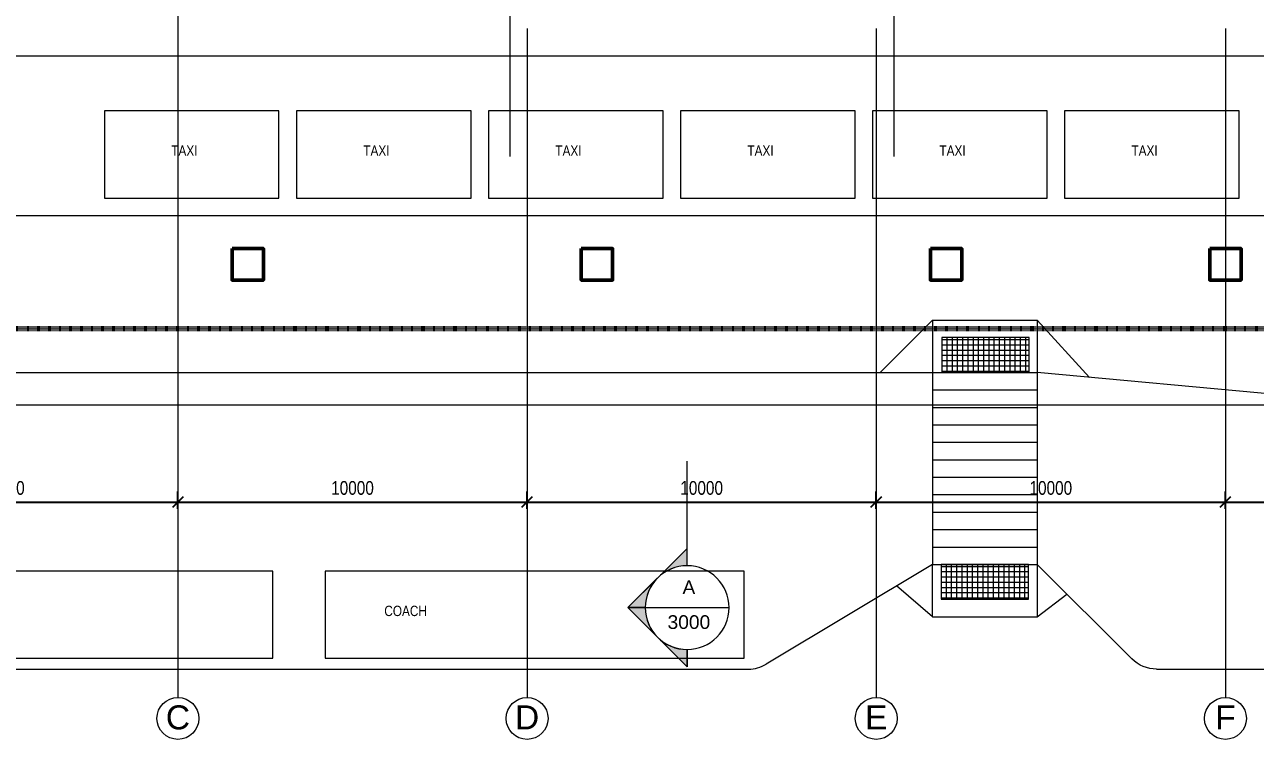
# Model space of a CAD drawing. Header units: millimetres. Extents: x -1578195 to 622687, y -255792 to 391308.
# Drawn here: x 22461 to 57710, y 123417 to 143901 of the extents above; entities that cross this region are included whole.
import ezdxf

# ---------------------------------------------------------------- set-up
doc = ezdxf.new("R2010")
doc.units = ezdxf.units.MM
for name, pattern in [('Dash dot', [14, 6, -4, 0, -4]), ('DASHED', [0.75, 0.5, -0.25]), ('Grid Line', [21, 12, -3, 3, -3])]:
    doc.linetypes.add(name, pattern=pattern)
for name, color, linetype, lineweight in [('A-ANNO-DIMS', 7, 'Continuous', 9), ('A-DETL', 102, 'Continuous', 5), ('A-DETL-3', 102, 'Dash dot', 70), ('A-DETL-GENF', 7, 'Continuous', 5), ('A-FLOR', 7, 'Continuous', 18), ('Dims-M_ANCILLARYBUILDING1-F_dwg-1', 7, 'Continuous', 9), ('G-ANNO-TEXT', 7, 'Continuous', 5), ('OAP280_C', 210, 'Continuous', 50), ('OAP832', 7, 'Continuous', 9), ('OAP832_1', 7, 'Continuous', 9), ('S-COLS-3', 7, 'Continuous', 35), ('S-GRID-1', 7, 'Grid Line', 5), ('S-GRID-IDEN', 7, 'Continuous', 5), ('UNDERLINE', 10, 'Continuous', 35)]:
    doc.layers.add(name, color=color, linetype=linetype, lineweight=lineweight)
doc.layers.add('A-WALL-PATT-1', color=7, linetype='Continuous', lineweight=9, true_color=0x009369)
doc.styles.add('Arial Narrow_1', font='ARIALN.TTF', dxfattribs={"height": 294.984802})
doc.styles.add('Arial_1', font='arial.ttf', dxfattribs={"height": 1.475299})
doc.styles.add('Arial_11', font='arial.ttf', dxfattribs={"width": 0.8, "height": 12.5})
doc.styles.add('Arial_4', font='arial.ttf', dxfattribs={"height": 688.473054})
doc.dimstyles.new('Diagonal_-_2_0mm_Arial', dxfattribs={"dimscale": 304.8, "dimtxt": 500, "dimasz": 0.984252, "dimexe": 0.984252, "dimexo": 0.984252, "dimgap": 0.656168, "dimtad": 1, "dimdec": 0, "dimrnd": 5, "dimzin": 0, "dimdsep": 46, "dimtxsty": 'Arial_11', "dimblk1": 'OBLIQUE', "dimblk2": 'OBLIQUE', "dimsah": 1, "dimcen": 0.09, "dimdle": 0.656168, "dimadec": 0, "dimazin": 0, "dimtfac": 1, "dimtdec": 4, "dimtix": 1, "dimtmove": 0, "dimatfit": 3, "dimfxl": 1, "dimtvp": 1, "dimtolj": 1, "dimtzin": 0, "dimarcsym": 2})

# ---------------------------------------------------------------- blocks, each defined once
blk = doc.blocks.new('Grid - 3mm-2917264-B1_F PLAN _2 OF 2_')
at = {"layer": 'S-GRID-IDEN'}
blk.add_circle((0, 0), 3, dxfattribs=at)
blk = doc.blocks.new('Section - Section Head - Filled-1049-0510')
at = {"layer": 'Dims-M_ANCILLARYBUILDING1-F_dwg-1'}
h = blk.add_hatch(color=256, dxfattribs=at)
edge = h.paths.add_edge_path(flags=0)
edge.add_line((-6, 8.49), (-6, 6))
edge.add_arc((-6, 0), 6, 90, 135)
edge.add_line((-10.24, 4.24), (-6, 8.49))
h = blk.add_hatch(color=256, dxfattribs=at)
edge = h.paths.add_edge_path(flags=0)
edge.add_line((-6, 8.49), (-1.76, 4.24))
edge.add_arc((-6, 0), 6, 45, 90)
edge.add_line((-6, 6), (-6, 8.49))
h = blk.add_hatch(color=256, dxfattribs=at)
edge = h.paths.add_edge_path(flags=0)
edge.add_line((-14.49, 0), (-10.24, 4.24))
edge.add_arc((-6, 0), 6, 135, 180)
edge.add_line((-12, 0), (-14.49, 0))
h = blk.add_hatch(color=256, dxfattribs=at)
edge = h.paths.add_edge_path(flags=0)
edge.add_line((2.49, 0), (0, 0))
edge.add_arc((-6, 0), 6, 360, 405)
edge.add_line((-1.76, 4.24), (2.49, 0))
for p, q in [((-6, 8.49), (-14.49, 0)), ((-6, 8.49), (-10.24, 4.24)), ((-6, 8.49), (2.49, 0)), ((-6, 6), (-6, 8.49)), ((-6, 8.49), (-6, 6)), ((-1.76, 4.24), (-6, 8.49)), ((-10.24, 4.24), (-14.49, 0)), ((2.49, 0), (-1.76, 4.24)), ((-12, 0), (-14.49, 0)), ((-14.49, 0), (-12, 0)), ((0, 0), (2.49, 0)), ((0, 0), (2.49, 0))]:
    blk.add_line(p, q, dxfattribs=at)
for start, end in [(0, 180), (90, 135), (45, 90), (135, 180), (0, 45), (180, 0)]:
    blk.add_arc((-6, 0), 6, start, end, dxfattribs=at)
blk = doc.blocks.new('A$C2C6E4749')
at = {"layer": 'Dims-M_ANCILLARYBUILDING1-F_dwg-1'}
for p, q in [((-5915, -46063), (-5915, -43066)), ((-7115, -47263), (-4715, -47263))]:
    blk.add_line(p, q, dxfattribs=at)
at = {"layer": 'Dims-M_ANCILLARYBUILDING1-F_dwg-1', "xscale": 199.9999999999998, "yscale": 199.9999999999998, "zscale": 199.9999999999998, "rotation": 90}
blk.add_blockref('Section - Section Head - Filled-1049-0510', (-5915, -46063), dxfattribs=at)
at = {"layer": 'Dims-M_ANCILLARYBUILDING1-F_dwg-1', "attachment_point": 2, "line_spacing_factor": 0.938532, "style": 'Arial_1'}
for s, insert, char_height, width in [('A', (-5866, -46482), 393, 436.77), ('3000', (-5866, -47480), 393.4, 1459.1)]:
    blk.add_mtext(s, dxfattribs=dict(at, insert=insert, char_height=char_height, width=width))
blk = doc.blocks.new('_Oblique')
at = {"color": 0, "linetype": 'ByBlock', "lineweight": -2}
blk.add_line((-0.5, -0.5), (0.5, 0.5), dxfattribs=at)
blk = doc.blocks.new('*D179')
at = {"layer": 'A-ANNO-DIMS', "color": 0, "lineweight": -2, "transparency": 16777216}
for p, q in [((16851, 130020), (16851, 130520)), ((26851, 130020), (26851, 130520)), ((16651, 130220), (27051, 130220))]:
    blk.add_line(p, q, dxfattribs=at)
at = {"layer": 'Defpoints', "color": 0, "transparency": 16777216}
for p in [(26851, 130220), (16851, 129720), (26851, 129720)]:
    blk.add_point(p, dxfattribs=at)
at = {"layer": 'A-ANNO-DIMS', "color": 0, "lineweight": -2, "transparency": 16777216, "xscale": 299.9999999999999, "yscale": 299.9999999999999, "zscale": 299.9999999999999, "rotation": 180}
blk.add_blockref('_Oblique', (16851, 130220), dxfattribs=at)
at = {"layer": 'A-ANNO-DIMS', "color": 0, "lineweight": -2, "transparency": 16777216, "xscale": 299.9999999999999, "yscale": 299.9999999999999, "zscale": 299.9999999999999}
blk.add_blockref('_Oblique', (26851, 130220), dxfattribs=at)
at = {"layer": 'A-ANNO-DIMS', "color": 0, "transparency": 16777216, "insert": (21851, 130621), "char_height": 12.5, "attachment_point": 5, "style": 'Arial_11'}
blk.add_mtext('\\A1;{\\H31.473x;10000}', dxfattribs=at)
blk = doc.blocks.new('*D180')
at = {"layer": 'A-ANNO-DIMS', "color": 0, "lineweight": -2, "transparency": 16777216}
for p, q in [((26851, 130020), (26851, 130520)), ((36851, 130020), (36851, 130520)), ((26651, 130220), (37051, 130220))]:
    blk.add_line(p, q, dxfattribs=at)
at = {"layer": 'Defpoints', "color": 0, "transparency": 16777216}
for p in [(36851, 130220), (26851, 129720), (36851, 129720)]:
    blk.add_point(p, dxfattribs=at)
at = {"layer": 'A-ANNO-DIMS', "color": 0, "lineweight": -2, "transparency": 16777216, "xscale": 299.9999999999999, "yscale": 299.9999999999999, "zscale": 299.9999999999999, "rotation": 180}
blk.add_blockref('_Oblique', (26851, 130220), dxfattribs=at)
at = {"layer": 'A-ANNO-DIMS', "color": 0, "lineweight": -2, "transparency": 16777216, "xscale": 299.9999999999999, "yscale": 299.9999999999999, "zscale": 299.9999999999999}
blk.add_blockref('_Oblique', (36851, 130220), dxfattribs=at)
at = {"layer": 'A-ANNO-DIMS', "color": 0, "transparency": 16777216, "insert": (31851, 130621), "char_height": 12.5, "attachment_point": 5, "style": 'Arial_11'}
blk.add_mtext('\\A1;{\\H31.473x;10000}', dxfattribs=at)
blk = doc.blocks.new('*D181')
at = {"layer": 'A-ANNO-DIMS', "color": 0, "lineweight": -2, "transparency": 16777216}
for p, q in [((36851, 130020), (36851, 130520)), ((46851, 130020), (46851, 130520)), ((36651, 130220), (47051, 130220))]:
    blk.add_line(p, q, dxfattribs=at)
at = {"layer": 'Defpoints', "color": 0, "transparency": 16777216}
for p in [(46851, 130220), (36851, 129720), (46851, 129720)]:
    blk.add_point(p, dxfattribs=at)
at = {"layer": 'A-ANNO-DIMS', "color": 0, "lineweight": -2, "transparency": 16777216, "xscale": 299.9999999999999, "yscale": 299.9999999999999, "zscale": 299.9999999999999, "rotation": 180}
blk.add_blockref('_Oblique', (36851, 130220), dxfattribs=at)
at = {"layer": 'A-ANNO-DIMS', "color": 0, "lineweight": -2, "transparency": 16777216, "xscale": 299.9999999999999, "yscale": 299.9999999999999, "zscale": 299.9999999999999}
blk.add_blockref('_Oblique', (46851, 130220), dxfattribs=at)
at = {"layer": 'A-ANNO-DIMS', "color": 0, "transparency": 16777216, "insert": (41851, 130621), "char_height": 12.5, "attachment_point": 5, "style": 'Arial_11'}
blk.add_mtext('\\A1;{\\H31.473x;10000}', dxfattribs=at)
blk = doc.blocks.new('*D164')
at = {"layer": 'A-ANNO-DIMS', "color": 0, "lineweight": -2, "transparency": 16777216}
for p, q in [((46851, 130020), (46851, 130520)), ((56851, 130020), (56851, 130520)), ((46651, 130220), (57051, 130220))]:
    blk.add_line(p, q, dxfattribs=at)
at = {"layer": 'Defpoints', "color": 0, "transparency": 16777216}
for p in [(56851, 130220), (46851, 129720), (56851, 129720)]:
    blk.add_point(p, dxfattribs=at)
at = {"layer": 'A-ANNO-DIMS', "color": 0, "lineweight": -2, "transparency": 16777216, "xscale": 299.9999999999999, "yscale": 299.9999999999999, "zscale": 299.9999999999999, "rotation": 180}
blk.add_blockref('_Oblique', (46851, 130220), dxfattribs=at)
at = {"layer": 'A-ANNO-DIMS', "color": 0, "lineweight": -2, "transparency": 16777216, "xscale": 299.9999999999999, "yscale": 299.9999999999999, "zscale": 299.9999999999999}
blk.add_blockref('_Oblique', (56851, 130220), dxfattribs=at)
at = {"layer": 'A-ANNO-DIMS', "color": 0, "transparency": 16777216, "insert": (51851, 130621), "char_height": 12.5, "attachment_point": 5, "style": 'Arial_11'}
blk.add_mtext('\\A1;{\\H31.473x;10000}', dxfattribs=at)
blk = doc.blocks.new('*D165')
at = {"layer": 'A-ANNO-DIMS', "color": 0, "lineweight": -2, "transparency": 16777216}
for p, q in [((56851, 130020), (56851, 130520)), ((66851, 130020), (66851, 130520)), ((56651, 130220), (67051, 130220))]:
    blk.add_line(p, q, dxfattribs=at)
at = {"layer": 'Defpoints', "color": 0, "transparency": 16777216}
for p in [(66851, 130220), (56851, 129720), (66851, 129720)]:
    blk.add_point(p, dxfattribs=at)
at = {"layer": 'A-ANNO-DIMS', "color": 0, "lineweight": -2, "transparency": 16777216, "xscale": 299.9999999999999, "yscale": 299.9999999999999, "zscale": 299.9999999999999, "rotation": 180}
blk.add_blockref('_Oblique', (56851, 130220), dxfattribs=at)
at = {"layer": 'A-ANNO-DIMS', "color": 0, "lineweight": -2, "transparency": 16777216, "xscale": 299.9999999999999, "yscale": 299.9999999999999, "zscale": 299.9999999999999}
blk.add_blockref('_Oblique', (66851, 130220), dxfattribs=at)
at = {"layer": 'A-ANNO-DIMS', "color": 0, "transparency": 16777216, "insert": (61851, 130621), "char_height": 12.5, "attachment_point": 5, "style": 'Arial_11'}
blk.add_mtext('\\A1;{\\H31.473x;10000}', dxfattribs=at)
blk = doc.blocks.new('TRA')
at = {"layer": 'A-DETL'}
blk.add_lwpolyline([(-516085, 133931), (-513585, 133931), (-513585, 134931), (-516085, 134931)], close=True, dxfattribs=at)
at = {"layer": 'A-DETL', "elevation": 0}
blk.add_lwpolyline([(-516108, 127431), (-513608, 127431), (-513608, 128431), (-516108, 128431)], close=True, dxfattribs=at)
at = {"layer": 'A-DETL-GENF', "linetype": 'Continuous'}
for p, q in [((-516085, 134874), (-513585, 134874)), ((-516085, 134724), (-513585, 134724)), ((-515936, 133931), (-515936, 134931)), ((-515786, 133931), (-515786, 134931)), ((-515636, 133931), (-515636, 134931)), ((-515486, 133931), (-515486, 134931)), ((-515336, 133931), (-515336, 134931)), ((-515186, 133931), (-515186, 134931)), ((-515036, 133931), (-515036, 134931)), ((-514886, 133931), (-514886, 134931)), ((-514736, 133931), (-514736, 134931)), ((-514586, 133931), (-514586, 134931)), ((-514436, 133931), (-514436, 134931)), ((-514286, 133931), (-514286, 134931)), ((-514136, 133931), (-514136, 134931)), ((-513986, 133931), (-513986, 134931)), ((-513836, 133931), (-513836, 134931)), ((-513686, 133931), (-513686, 134931)), ((-516085, 134574), (-513585, 134574)), ((-516085, 134424), (-513585, 134424)), ((-516085, 134274), (-513585, 134274)), ((-516085, 134124), (-513585, 134124)), ((-516085, 133974), (-513585, 133974)), ((-516108, 128374, 0), (-513608, 128374, 0)), ((-515958, 127431, 0), (-515958, 128431, 0)), ((-515808, 127431, 0), (-515808, 128431, 0)), ((-515658, 127431, 0), (-515658, 128431, 0)), ((-515508, 127431, 0), (-515508, 128431, 0)), ((-515358, 127431, 0), (-515358, 128431, 0)), ((-515208, 127431, 0), (-515208, 128431, 0)), ((-515058, 127431, 0), (-515058, 128431, 0)), ((-514908, 127431, 0), (-514908, 128431, 0)), ((-514758, 127431, 0), (-514758, 128431, 0)), ((-514608, 127431, 0), (-514608, 128431, 0)), ((-514458, 127431, 0), (-514458, 128431, 0)), ((-514308, 127431, 0), (-514308, 128431, 0)), ((-514158, 127431, 0), (-514158, 128431, 0)), ((-514008, 127431, 0), (-514008, 128431, 0)), ((-513858, 127431, 0), (-513858, 128431, 0)), ((-513708, 127431, 0), (-513708, 128431, 0)), ((-516108, 128224, 0), (-513608, 128224, 0)), ((-516108, 128074, 0), (-513608, 128074, 0)), ((-516108, 127924, 0), (-513608, 127924, 0)), ((-516108, 127774, 0), (-513608, 127774, 0)), ((-516108, 127624, 0), (-513608, 127624, 0)), ((-516108, 127474, 0), (-513608, 127474, 0))]:
    blk.add_line(p, q, dxfattribs=at)
at = {"layer": 'A-FLOR'}
for p, q in [((-552890, 138431), (-512198, 138431)), ((-552890, 138431), (-512198, 138431)), ((-512198, 138431), (-494088, 138431)), ((-516355, 135431), (-517855, 133931)), ((-516355, 135431), (-513355, 135431)), ((-516355, 135431), (-516355, 133931)), ((-513355, 135431), (-513355, 133931)), ((-513355, 135431), (-511862, 133792)), ((-562642, 133931), (-513355, 133931)), ((-497192, 132431), (-513355, 133931)), ((-516355, 128431), (-521118, 125573)), ((-516355, 128431), (-513355, 128431)), ((-516355, 126931), (-516355, 128431)), ((-513355, 128431), (-510648, 125724)), ((-513355, 128431), (-513355, 126931)), ((-516355, 126931), (-517384, 127813)), ((-513355, 126931), (-512507, 127582)), ((-516355, 126931), (-513355, 126931)), ((-575117, 125431), (-521632, 125431)), ((-509941, 125431), (-502664, 125431))]:
    blk.add_line(p, q, dxfattribs=at)
blk.add_arc((-521632, 126431), 1000, 270.0005, 300.9638, dxfattribs=at)
at = {"layer": 'A-FLOR', "extrusion": (0, 0, -1)}
blk.add_arc((509941, 126431), 1000, 270, 315, dxfattribs=at)

msp = doc.modelspace()

# ---------------------------------------------------------------- linework, layer by layer
at = {"layer": 'A-DETL-3'}
msp.add_line((124402.4, 135182.9), (48, 135188.2), dxfattribs=at)
at = {"layer": 'A-FLOR'}
for p, q in [((-3253.9, 138430.6), (52620.6, 138430.6)), ((48463.6, 128430.6), (43701.1, 125573.1))]:
    msp.add_line(p, q, dxfattribs=at)
at = {"layer": 'OAP280_C'}
for points in [[(28401.1, 137481), (29301.1, 137481), (29301.1, 136581), (28401.1, 136581)], [(38401.1, 137481), (39301.1, 137481), (39301.1, 136581), (38401.1, 136581)], [(48401.1, 137480.9), (49301.1, 137480.9), (49301.1, 136580.9), (48401.1, 136580.9)], [(56401.1, 137480.9), (57301.1, 137480.9), (57301.1, 136580.9), (56401.1, 136580.9)]]:
    msp.add_lwpolyline(points, close=True, dxfattribs=at)
at = {"layer": 'OAP832', "linetype": 'DASHED', "ltscale": 5}
for p, q in [((48463.6, 133930.6), (48463.6, 128430.6)), ((51463.6, 133930.6), (51463.6, 128430.6)), ((48463.6, 133430.6), (51463.6, 133430.6)), ((48463.6, 132930.6), (51463.6, 132930.6)), ((48463.6, 132430.6), (51463.6, 132430.6)), ((48463.6, 131930.6), (51463.6, 131930.6)), ((48463.6, 131430.6), (51463.6, 131430.6)), ((48463.6, 130930.6), (51463.6, 130930.6)), ((48463.6, 130430.6), (51463.6, 130430.6)), ((48463.6, 129930.6), (51463.6, 129930.6)), ((48463.6, 129430.6), (51463.6, 129430.6)), ((48463.6, 128930.6), (51463.6, 128930.6))]:
    msp.add_line(p, q, dxfattribs=at)
at = {"layer": 'OAP832_1', "linetype": 'Continuous'}
for points in [[(24746.1, 138930.6), (29746.1, 138930.6), (29746.1, 141430.6), (24746.1, 141430.6)], [(30246.1, 138930.6), (35246.1, 138930.6), (35246.1, 141430.6), (30246.1, 141430.6)], [(35746.1, 138930.6), (40746.1, 138930.6), (40746.1, 141430.6), (35746.1, 141430.6)], [(41246.1, 138930.6), (46246.1, 138930.6), (46246.1, 141430.6), (41246.1, 141430.6)], [(46746.1, 138930.6), (51746.1, 138930.6), (51746.1, 141430.6), (46746.1, 141430.6)], [(52246.1, 138930.6), (57246.1, 138930.6), (57246.1, 141430.6), (52246.1, 141430.6)], [(17566.3, 125740.5), (29566.3, 125740.5), (29566.3, 128240.5), (17566.3, 128240.5)], [(31066.3, 125740.4), (43066.3, 125740.4), (43066.3, 128240.4), (31066.3, 128240.4)]]:
    msp.add_3dface(points, dxfattribs=at)
at = {"layer": 'S-COLS-3'}
for p, q in [((29301.1, 137481), (28401.1, 137481)), ((28401.1, 137481), (28401.1, 136581)), ((29301.1, 136581), (29301.1, 137481)), ((39301.1, 137481), (38401.1, 137481)), ((38401.1, 137481), (38401.1, 136581)), ((39301.1, 136581), (39301.1, 137481)), ((49301.1, 137480.9), (48401.1, 137480.9)), ((48401.1, 137480.9), (48401.1, 136580.9)), ((49301.1, 136580.9), (49301.1, 137480.9)), ((57301.1, 137480.9), (56401.1, 137480.9)), ((56401.1, 137480.9), (56401.1, 136580.9)), ((57301.1, 136580.9), (57301.1, 137480.9)), ((28401.1, 136581), (29301.1, 136581)), ((38401.1, 136581), (39301.1, 136581)), ((48401.1, 136580.9), (49301.1, 136580.9)), ((56401.1, 136580.9), (57301.1, 136580.9))]:
    msp.add_line(p, q, dxfattribs=at)
at = {"layer": 'S-GRID-1'}
for p, q in [((26851.5, 210672.6), (26851, 124617)), ((36354.3, 210672.6), (36353.9, 140117.7)), ((47351.5, 210672.6), (47351.1, 140117.7)), ((36851.1, 143789), (36851, 124617)), ((46851.1, 143788.9), (46851, 124617)), ((56851.1, 143788.9), (56851, 124617)), ((-10508.2, 143006.2), (128177.3, 143005.5)), ((-10508.3, 133006.2), (128177.3, 133005.5))]:
    msp.add_line(p, q, dxfattribs=at)

# ---------------------------------------------------------------- block references
at = {"layer": 'A-WALL-PATT-1'}
msp.add_blockref('A$C2C6E4749', (47351.3, 174455.9), dxfattribs=at)
at = {"layer": 'S-GRID-IDEN', "xscale": 199.9999999999998, "yscale": 199.9999999999998, "zscale": 199.9999999999998, "rotation": 179.9996999996851}
for p in [(26851, 124017), (36851, 124017), (46851, 124017), (56851, 124017)]:
    msp.add_blockref('Grid - 3mm-2917264-B1_F PLAN _2 OF 2_', p, dxfattribs=at)
at = {"layer": 'UNDERLINE'}
msp.add_blockref('TRA', (564819.1, 0), dxfattribs=at)

# ---------------------------------------------------------------- texts
at = {"layer": 'G-ANNO-TEXT', "char_height": 294.98, "width": 900, "attachment_point": 1, "line_spacing_factor": 0.968573, "style": 'Arial Narrow_1'}
for s, insert in [('TAXI', (26660.7, 140436.8)), ('TAXI', (32160.7, 140436.8)), ('TAXI', (37660.7, 140436.8)), ('TAXI', (43160.7, 140436.8)), ('TAXI', (48660.7, 140436.8)), ('TAXI', (54160.7, 140436.8)), ('COACH', (32762.6, 127246.7))]:
    msp.add_mtext(s, dxfattribs=dict(at, insert=insert))
at = {"layer": 'S-GRID-IDEN', "char_height": 688.5, "attachment_point": 2, "line_spacing_factor": 0.938532, "style": 'Arial_4'}
for s, insert, width in [('C', (26851.3, 124392.9), 823.159), ('D', (36851.3, 124392.9), 823.159), ('E', (46851.3, 124392.9), 764.362), ('F', (56851.3, 124392.9), 697.166)]:
    msp.add_mtext(s, dxfattribs=dict(at, insert=insert, width=width))

# ---------------------------------------------------------------- dimensions: what is measured, and where the dimension line sits
at = {"layer": 'A-ANNO-DIMS'}
for base, p1, p2, picture, middle in [((26851.1, 130219.9), (16851.1, 129719.9), (26851.1, 129719.8), '*D179', (21851.1, 130620.7)), ((36851.1, 130219.8), (26851.1, 129719.8), (36851.1, 129719.7), '*D180', (31851.1, 130620.7)), ((46851.2, 130219.7), (36851.1, 129719.7), (46851.2, 129719.7), '*D181', (41851.2, 130620.6)), ((56851.2, 130219.7), (46851.2, 129719.7), (56851.2, 129719.6), '*D164', (51851.2, 130620.6)), ((66851.3, 130219.6), (56851.2, 129719.6), (66851.3, 129719.6), '*D165', (61851.3, 130620.5))]:
    dim = msp.add_linear_dim(base=base, p1=p1, p2=p2, text='{\\H31.473x;<>}', dimstyle='Diagonal_-_2_0mm_Arial', override={"dimpost": '<>', "dimtmove": 1, "dimarcsym": 2}, dxfattribs=at)
    dim.commit()
    dim.dimension.update_dxf_attribs({"geometry": picture, "text_midpoint": middle})

doc.saveas('drawing.dxf')
